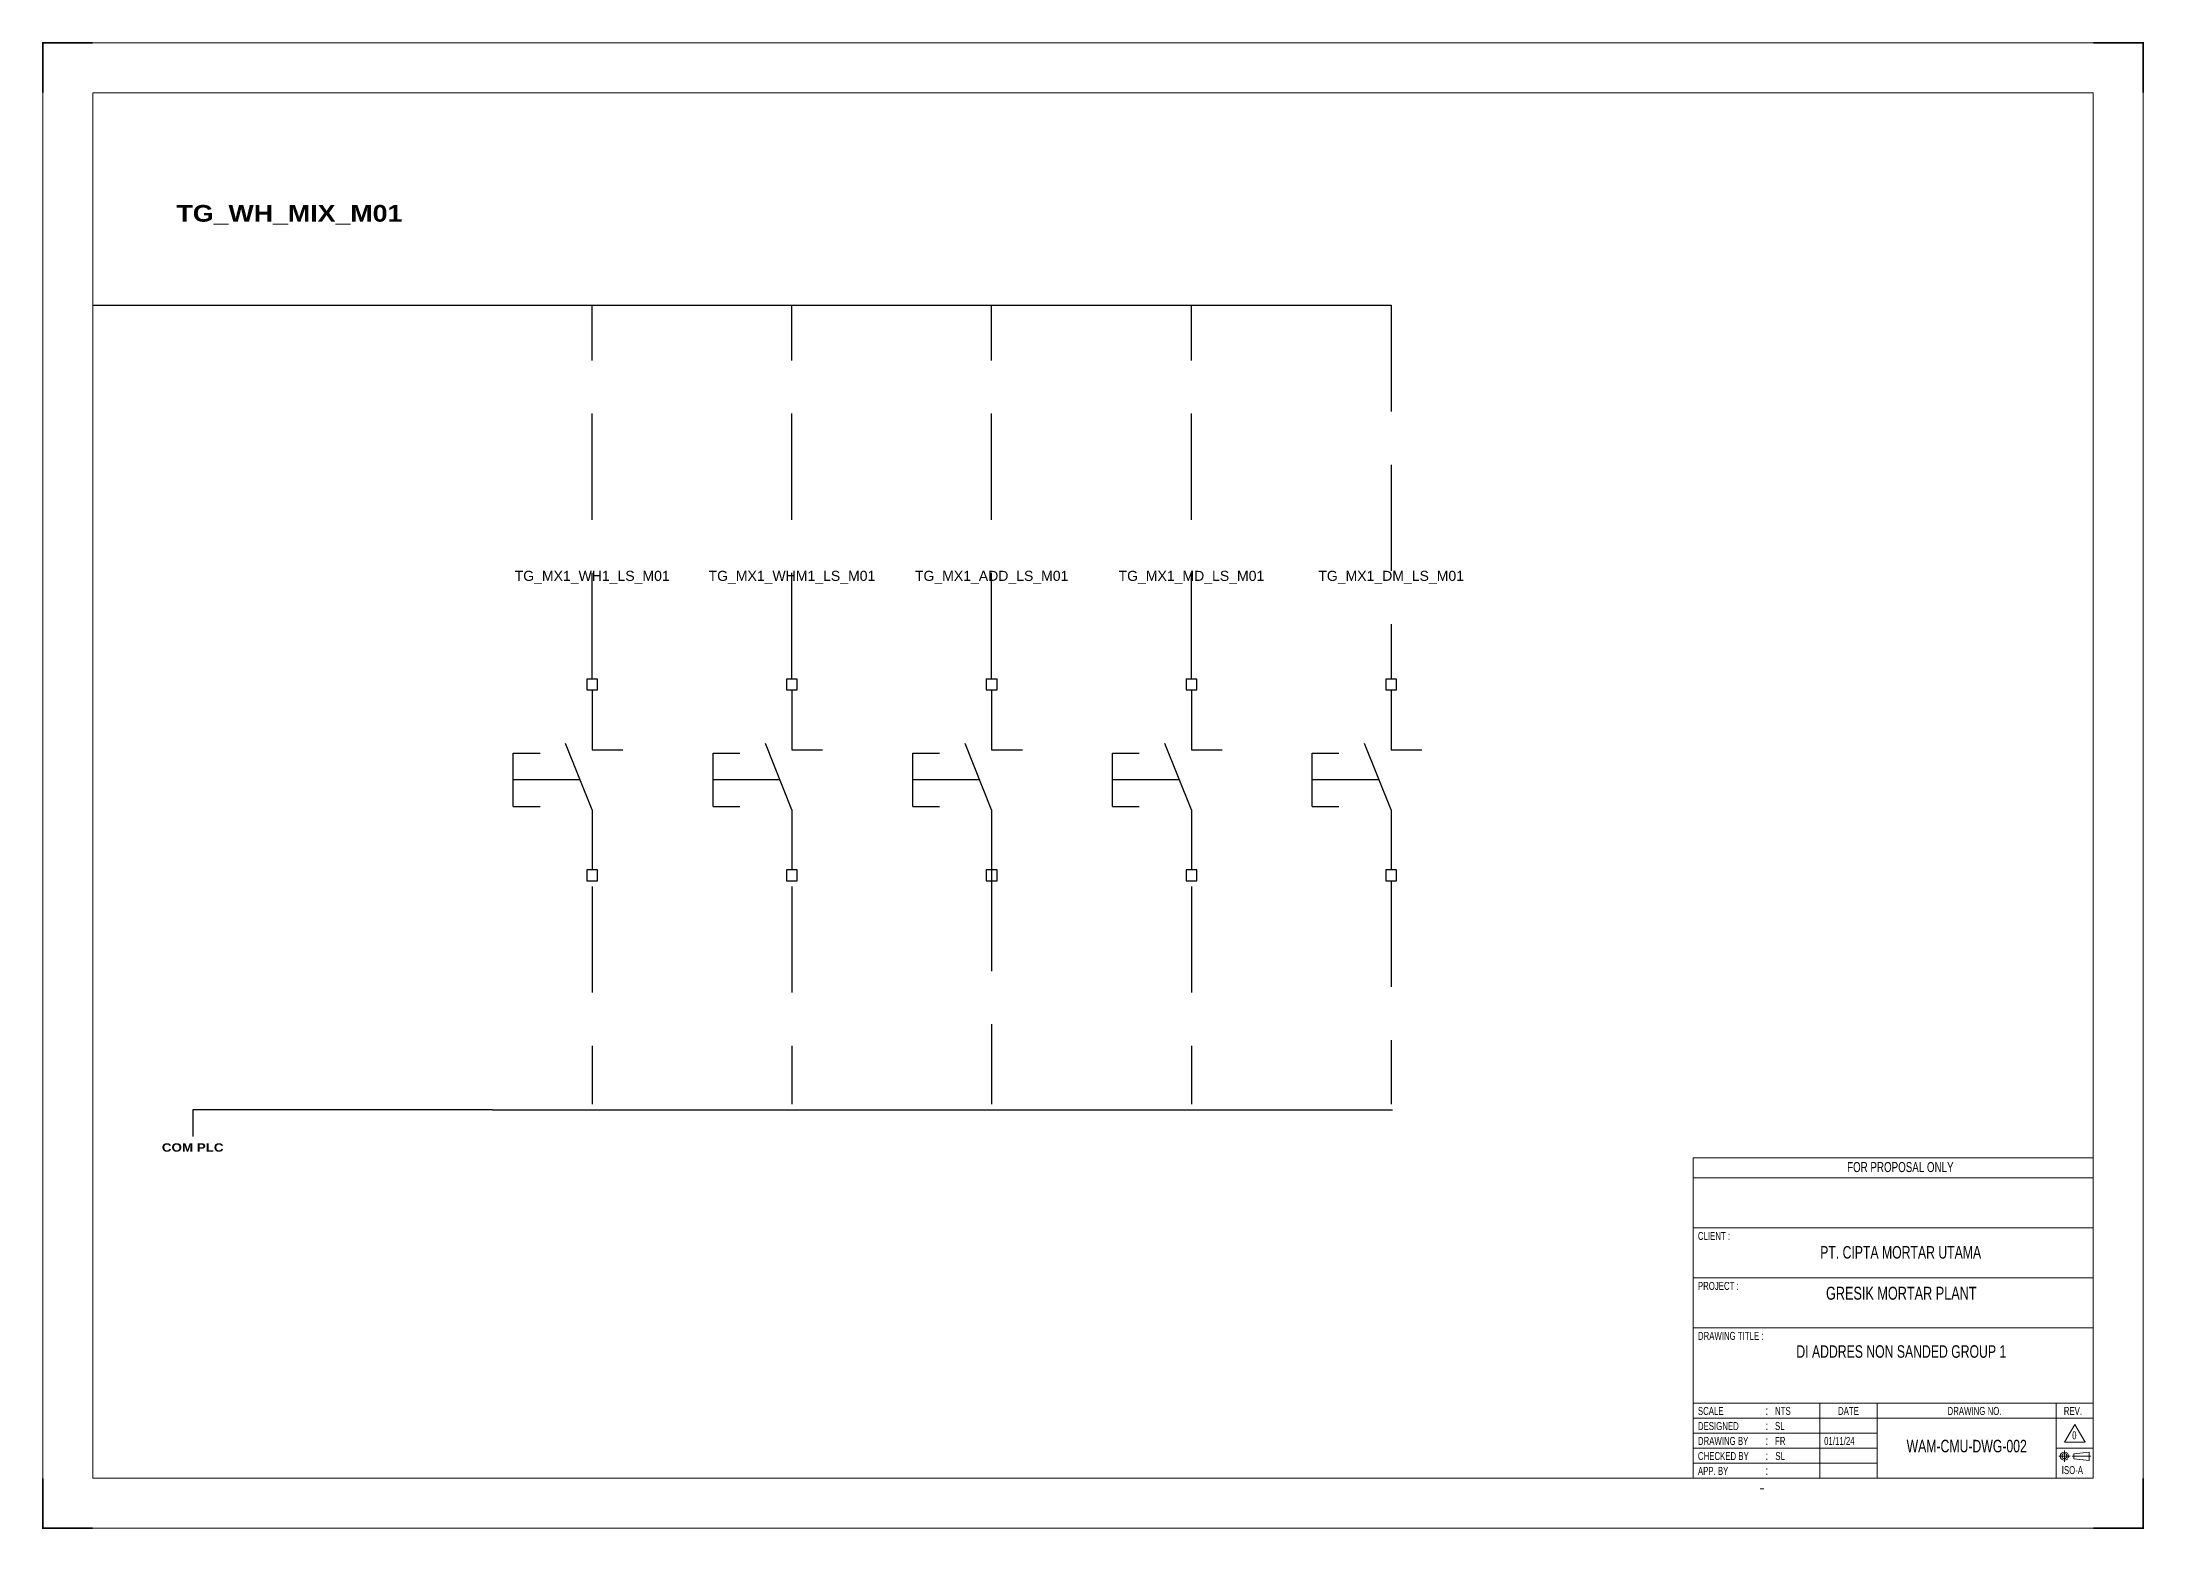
# Model space of a CAD drawing. Header units: centimetres. Extents: x -6233 to 67854, y 107 to 55669.
# Drawn here: x 53793 to 60076, y 42824 to 47268 of the extents above; entities that cross this region are included whole.
import ezdxf
from ezdxf.enums import TextEntityAlignment as Align

# ---------------------------------------------------------------- set-up
doc = ezdxf.new("R2010")
doc.units = ezdxf.units.CM
doc.header["$LTSCALE"] = 25.4
doc.linetypes.add('CENTER', pattern=[2, 1.25, -0.25, 0.25, -0.25])
doc.linetypes.add('HIDDEN', pattern=[0.375, 0.25, -0.125])
for name, color, linetype in [('1', 7, 'Continuous'), ('Etiket-Line-L', 7, 'Continuous'), ('EtIket-Line-S', 2, 'Continuous'), ('Etiket-Text-List0', 2, 'Continuous'), ('Etiket-Text-List1', 3, 'Continuous'), ('Etiket-Text-List2', 1, 'Continuous')]:
    doc.layers.add(name, color=color, linetype=linetype)
for name, color, linetype, lineweight in [('Center_line', 2, 'CENTER', 5), ('Etiket', 7, 'Continuous', 5), ('Object', 4, 'Continuous', 25)]:
    doc.layers.add(name, color=color, linetype=linetype, lineweight=lineweight)
doc.styles.add('Bold', font='ariblk.ttf', dxfattribs={"height": 25.4})
doc.styles.add('DIM', font='romans', dxfattribs={"height": 6.096})
doc.styles.get("Standard").update_dxf_attribs({"font": 'arial.ttf', "height": 25.4})

# ---------------------------------------------------------------- blocks, each defined once
blk = doc.blocks.new('x5 Out Line')
at = {"const_width": 0.3}
for points in [[(9.65, 286.71), (0, 286.71), (0, 277.06)], [(405.45, 277.06), (405.45, 286.71), (395.8, 286.71)], [(0, 9.65), (0, 0), (9.65, 0)], [(405.45, 9.65), (405.45, 0), (395.8, 0)]]:
    blk.add_lwpolyline(points, dxfattribs=at)
at = {"lineweight": 15}
blk.add_lwpolyline([(395.8, 9.65), (395.8, 277.06), (9.65, 277.06), (9.65, 9.65)], close=True, dxfattribs=at)
at = {"layer": 'EtIket-Line-S', "lineweight": 9, "ltscale": 0.5}
blk.add_lwpolyline([(0, 0), (405.45, 0), (405.45, 286.71), (0, 286.71)], close=True, dxfattribs=at)
blk = doc.blocks.new('A$C6CDB76E5')
at = {"lineweight": 15}
for p, q in [((-196.2, 0), (-196.2, 157.1)), ((-196.2, 157.1), (0, 157.1)), ((0, 0), (0, 157.1)), ((-196.2, 147.3), (0, 147.3)), ((-196.2, 122.8), (0, 122.8)), ((-196.2, 98.2), (0, 98.2)), ((-196.2, 73.7), (0, 73.7)), ((-196.2, 36.8), (0, 36.8)), ((-134, 0), (-134, 36.8)), ((-105.9, 0), (-105.9, 36.8)), ((-18.1, 0), (-18.1, 36.8)), ((-196.2, 29.4), (0, 29.4)), ((-196.2, 22.1), (-105.9, 22.1)), ((-196.2, 14.7), (-105.9, 14.7)), ((-18.1, 14.7), (0, 14.7)), ((-196.2, 7.4), (-105.9, 7.4))]:
    blk.add_line(p, q, dxfattribs=at)
at = {"layer": 'Center_line', "lineweight": 13}
for p, q in [((-16.9, 10.8), (-11.3, 10.8)), ((-14.1, 13.5), (-14.1, 8)), ((-10.3, 10.8), (-1.2, 10.8))]:
    blk.add_line(p, q, dxfattribs=at)
at = {"layer": 'Etiket-Line-L', "lineweight": 15}
for p, q in [((0, 0), (0, 122.6)), ((-196.2, 0), (0, 0))]:
    blk.add_line(p, q, dxfattribs=at)
blk.add_lwpolyline([(-9, 26.4), (-4, 17.7), (-14.1, 17.7)], close=True, dxfattribs=at)
at = {"layer": 'Object', "lineweight": 15}
blk.add_lwpolyline([(-9.5, 9.5), (-1.9, 8.7), (-1.9, 12.8), (-9.5, 12)], close=True, dxfattribs=at)
for radius in [2.03, 1.27]:
    blk.add_circle((-14.1, 10.8), radius, dxfattribs=at)
at = {"layer": '1', "color": 3, "lineweight": 9, "width": 0.7}
blk.add_text('ISO-A', height=3.91, dxfattribs=at).set_placement((-15.4, 2))
at = {"layer": 'Etiket-Text-List0', "lineweight": 13, "width": 0.7}
for s, height, p in [('CLIENT :', 3.92, (-193.8, 116.8)), ('PROJECT :', 3.92, (-193.8, 92.3)), ('DRAWING TITLE :', 3.923, (-193.8, 67.8)), ('SCALE', 3.92, (-193.8, 31)), (':', 4.17, (-160.6, 31)), ('DATE', 3.92, (-125.1, 31)), ('DRAWING NO.', 3.923, (-71.4, 31)), ('REV.', 3.92, (-14.4, 31)), ('DESIGNED', 3.92, (-193.8, 23.6)), (':', 4.17, (-160.6, 23.6)), ('CHECKED BY ', 3.923, (-193.8, 8.9)), ('DRAWING BY', 3.92, (-193.8, 16.3)), (':', 4.17, (-160.6, 16.3)), (':', 4.17, (-160.6, 8.9)), ('APP. BY ', 3.92, (-193.8, 1.6)), (':', 4.17, (-160.6, 1.6))]:
    blk.add_text(s, height=height, dxfattribs=at).set_placement(p)
at = {"layer": 'Etiket-Text-List1', "lineweight": 9, "width": 0.7}
for tag, p in [('1:XXXX', (-156, 31)), ('EN', (-156, 23.6)), ('DD/MM/YY', (-131.3, 23.6)), ('1', (-10.3, 19.1)), ('EN', (-156, 16.3)), ('EN', (-155.8, 8.9)), ('DD/MM/YY', (-131.3, 16.3)), ('DD/MM/YY', (-131.3, 8.9)), ('EN', (-155.7, 1.6)), ('DD/MM/YY', (-131.3, 1.6))]:
    blk.add_attdef(tag, p, '', height=3.92, dxfattribs=at)
at = {"layer": 'Etiket-Text-List2', "lineweight": 13, "width": 0.7}
for tag, height, p in [('FOR FABRICATION', 4.9, (-94.6, 150.1)), ('CLIENT_NAME', 6.13, (-94.1, 107.7)), ('PROJECT_1', 4.9, (-94.1, 87.5)), ('PROJECT_2', 4.9, (-94.1, 79.2)), ('DRAWING_TITLE1', 6.13, (-94.1, 59)), ('DRAWING_TITLE2', 6.13, (-94.1, 49.9)), ('DRAWING_TITLE3', 6.13, (-94.1, 40.1)), ('LDP-X-XXX-AR-01', 6.13, (-62, 12.7))]:
    blk.add_attdef(tag, text='', height=height, dxfattribs=at).set_placement(p, align=Align.CENTER)

msp = doc.modelspace()

# ---------------------------------------------------------------- linework, layer by layer
at = {"color": 146, "ltscale": 50, "true_color": 0x105689}
for p, q in [((53945.3, 46480.9), (54542.3, 46480.9)), ((54542.3, 46480.9), (55139.3, 46480.9)), ((55139.3, 46480.9), (55736.3, 46480.9)), ((55736.3, 46480.9), (56333.3, 46480.9)), ((56333.3, 46480.9), (56930.3, 46480.9)), ((56930.3, 46480.9), (57527.3, 46480.9)), ((57527.3, 46480.9), (57825.8, 46480.9)), ((55140.3, 44076.5), (54243.8, 44076.5)), ((54243.8, 44076.5), (54243.8, 43996.5)), ((55140.3, 44076.5), (56335.3, 44076.5)), ((56335.3, 44076.5), (56335.3, 44076.5)), ((56335.3, 44076.5), (57530.3, 44076.5)), ((57530.3, 44076.5), (57829.8, 44076.5))]:
    msp.add_line(p, q, dxfattribs=at)
at = {"color": 146, "linetype": 'HIDDEN', "ltscale": 50, "true_color": 0x105689}
for p, q in [((55437.8, 45363.8), (55437.8, 46480.9)), ((56034.8, 45363.8), (56034.8, 46480.9)), ((56631.8, 45363.8), (56631.8, 46480.9)), ((57228.8, 45363.8), (57228.8, 46480.9)), ((57825.8, 46480.9), (57825.8, 45363.8)), ((56631.8, 44808.3), (56631.8, 44093.6)), ((55437.8, 44744.3), (55437.8, 44093.6)), ((56034.8, 44744.3), (56034.8, 44093.6)), ((57228.8, 44744.3), (57228.8, 44093.6)), ((57825.8, 44761.4), (57825.8, 44093.6))]:
    msp.add_line(p, q, dxfattribs=at)
at = {"ltscale": 50}
for p, q in [((55437.8, 45331.8), (55437.8, 45152.3)), ((56034.8, 45331.8), (56034.8, 45152.3)), ((56631.8, 45331.8), (56631.8, 45152.3)), ((57228.8, 45331.8), (57228.8, 45152.3)), ((57825.8, 45331.8), (57825.8, 45152.3)), ((55437.8, 44972.8), (55437.8, 44793.4)), ((56034.8, 44972.8), (56034.8, 44793.4)), ((56631.8, 44972.8), (56631.8, 44793.4)), ((57228.8, 44972.8), (57228.8, 44793.4)), ((57825.8, 44972.8), (57825.8, 44793.4))]:
    msp.add_line(p, q, dxfattribs=at)
at = {"ltscale": 500}
for p, q in [((55437.8, 44972.8), (55358.5, 45170.9)), ((56034.8, 44972.8), (55955.5, 45170.9)), ((56631.8, 44972.8), (56552.5, 45170.9)), ((57228.8, 44972.8), (57149.5, 45170.9)), ((57825.8, 44972.8), (57746.5, 45170.9)), ((55201.9, 44982.6), (55201.9, 45142.6)), ((55201.9, 45142.6), (55281.9, 45142.6)), ((55437.8, 45152.3), (55529.5, 45152.3)), ((55798.9, 44982.6), (55798.9, 45142.6)), ((55798.9, 45142.6), (55878.9, 45142.6)), ((56034.8, 45152.3), (56126.5, 45152.3)), ((56395.9, 44982.6), (56395.9, 45142.6)), ((56395.9, 45142.6), (56475.9, 45142.6)), ((56631.8, 45152.3), (56723.5, 45152.3)), ((56992.9, 44982.6), (56992.9, 45142.6)), ((56992.9, 45142.6), (57072.9, 45142.6)), ((57228.8, 45152.3), (57320.5, 45152.3)), ((57589.9, 44982.6), (57589.9, 45142.6)), ((57589.9, 45142.6), (57669.9, 45142.6)), ((57825.8, 45152.3), (57917.5, 45152.3)), ((55401.9, 45062.6), (55201.9, 45062.6)), ((55998.9, 45062.6), (55798.9, 45062.6)), ((56595.9, 45062.6), (56395.9, 45062.6)), ((57192.9, 45062.6), (56992.9, 45062.6)), ((57789.9, 45062.6), (57589.9, 45062.6)), ((55201.9, 44982.6), (55281.9, 44982.6)), ((55798.9, 44982.6), (55878.9, 44982.6)), ((56395.9, 44982.6), (56475.9, 44982.6)), ((56992.9, 44982.6), (57072.9, 44982.6)), ((57589.9, 44982.6), (57669.9, 44982.6))]:
    msp.add_line(p, q, dxfattribs=at)
for points in [[(55421.8, 45331.8), (55453.8, 45331.8), (55453.8, 45363.8), (55421.8, 45363.8)], [(56018.8, 45331.8), (56050.8, 45331.8), (56050.8, 45363.8), (56018.8, 45363.8)], [(56615.8, 45331.8), (56647.8, 45331.8), (56647.8, 45363.8), (56615.8, 45363.8)], [(57212.8, 45331.8), (57244.8, 45331.8), (57244.8, 45363.8), (57212.8, 45363.8)], [(57809.8, 45331.8), (57841.8, 45331.8), (57841.8, 45363.8), (57809.8, 45363.8)], [(55421.8, 44761.4), (55453.8, 44761.4), (55453.8, 44793.4), (55421.8, 44793.4)], [(56018.8, 44761.4), (56050.8, 44761.4), (56050.8, 44793.4), (56018.8, 44793.4)], [(56615.8, 44761.4), (56647.8, 44761.4), (56647.8, 44793.4), (56615.8, 44793.4)], [(57212.8, 44761.4), (57244.8, 44761.4), (57244.8, 44793.4), (57212.8, 44793.4)], [(57809.8, 44761.4), (57841.8, 44761.4), (57841.8, 44793.4), (57809.8, 44793.4)]]:
    msp.add_lwpolyline(points, close=True, dxfattribs=at)

# ---------------------------------------------------------------- block references
at = {"layer": 'Etiket', "lineweight": 0}
ref = msp.add_blockref('A$C6CDB76E5', (59924.1, 42975.6), dxfattribs=dict(at, xscale=6.095870930054101, yscale=6.095870930054101, zscale=6.095870930054101))
ref.add_attrib('FOR FABRICATION', 'FOR PROPOSAL ONLY', dxfattribs={"layer": 'Etiket-Text-List2', "lineweight": 13, "height": 29.894, "width": 0.7}).set_placement((59347.7, 43890.5), align=Align.CENTER)
ref.add_attrib('CLIENT_NAME', 'PT. CIPTA MORTAR UTAMA', dxfattribs={"layer": 'Etiket-Text-List2', "lineweight": 13, "height": 37.368, "width": 0.7}).set_placement((59348.7, 43632), align=Align.CENTER)
ref.add_attrib('PROJECT_1', 'GRESIK MORTAR PLANT', dxfattribs={"layer": 'Etiket-Text-List2', "lineweight": 13, "height": 38.709, "width": 0.7}).set_placement((59350.6, 43509), align=Align.CENTER)
ref.add_attrib('DRAWING_TITLE1', 'DI ADDRES NON SANDED GROUP 1', dxfattribs={"layer": 'Etiket-Text-List2', "lineweight": 13, "height": 37.368, "width": 0.7}).set_placement((59350.6, 43335.5), align=Align.CENTER)
ref.add_attrib('1:XXXX', 'NTS', (58973.2, 43164.6), dxfattribs={"layer": 'Etiket-Text-List1', "lineweight": 13, "height": 23.92, "width": 0.7})
ref.add_attrib('EN', 'SL', (58973.2, 43119.7), dxfattribs={"layer": 'Etiket-Text-List1', "lineweight": 13, "height": 23.92, "width": 0.7})
ref.add_attrib('EN', 'FR', (58973.2, 43074.9), dxfattribs={"layer": 'Etiket-Text-List1', "lineweight": 13, "height": 23.92, "width": 0.7})
ref.add_attrib('DD/MM/YY', '01/11/24', (59120, 43074.9), dxfattribs={"layer": 'Etiket-Text-List1', "lineweight": 13, "height": 23.92, "width": 0.7})
ref.add_attrib('EN', 'SL', (58974.1, 43030), dxfattribs={"layer": 'Etiket-Text-List1', "lineweight": 13, "height": 23.92, "width": 0.7})
ref.add_attrib('LDP-X-XXX-AR-01', 'WAM-CMU-DWG-002', dxfattribs={"layer": 'Etiket-Text-List2', "lineweight": 15, "height": 37.368, "width": 0.7}).set_placement((59546.1, 43052.9), align=Align.CENTER)
ref.add_attrib('1', '0', (59861.3, 43091.8), dxfattribs={"layer": 'Etiket-Text-List1', "lineweight": 13, "height": 23.9, "width": 0.7})
at = {"layer": 'Etiket-Line-L', "lineweight": 0}
ref = msp.add_blockref('x5 Out Line', (53795.8, 42826.2), dxfattribs=dict(at, xscale=15.48351216233742, yscale=15.48351216233742, zscale=15.48351216233742))
ref.add_attrib('FILE_NAME', '-', (58925.9, 42934.1), dxfattribs={"layer": 'Etiket-Text-List1', "lineweight": 13, "height": 21.7, "style": 'DIM', "width": 0.7})

# ---------------------------------------------------------------- texts
at = {"ltscale": 500, "style": 'Bold'}
msp.add_text('TG_WH_MIX_M01', height=50, dxfattribs=at).set_placement((54195.3, 46730.9))
at = {"ltscale": 50}
for s, p in [('TG_MX1_WH1_LS_M01', (55437.8, 45672.4)), ('TG_MX1_WHM1_LS_M01', (56034.8, 45672.4)), ('TG_MX1_ADD_LS_M01', (56631.8, 45672.4)), ('TG_MX1_MD_LS_M01', (57228.8, 45672.4)), ('TG_MX1_DM_LS_M01', (57825.8, 45672.4))]:
    msp.add_text(s, height=30, dxfattribs=at).set_placement(p, align=Align.MIDDLE_CENTER)
at = {"ltscale": 50, "style": 'Bold'}
msp.add_text('COM PLC', height=25, dxfattribs=at).set_placement((54243.8, 43976.5), align=Align.TOP_CENTER)

doc.saveas('drawing.dxf')
